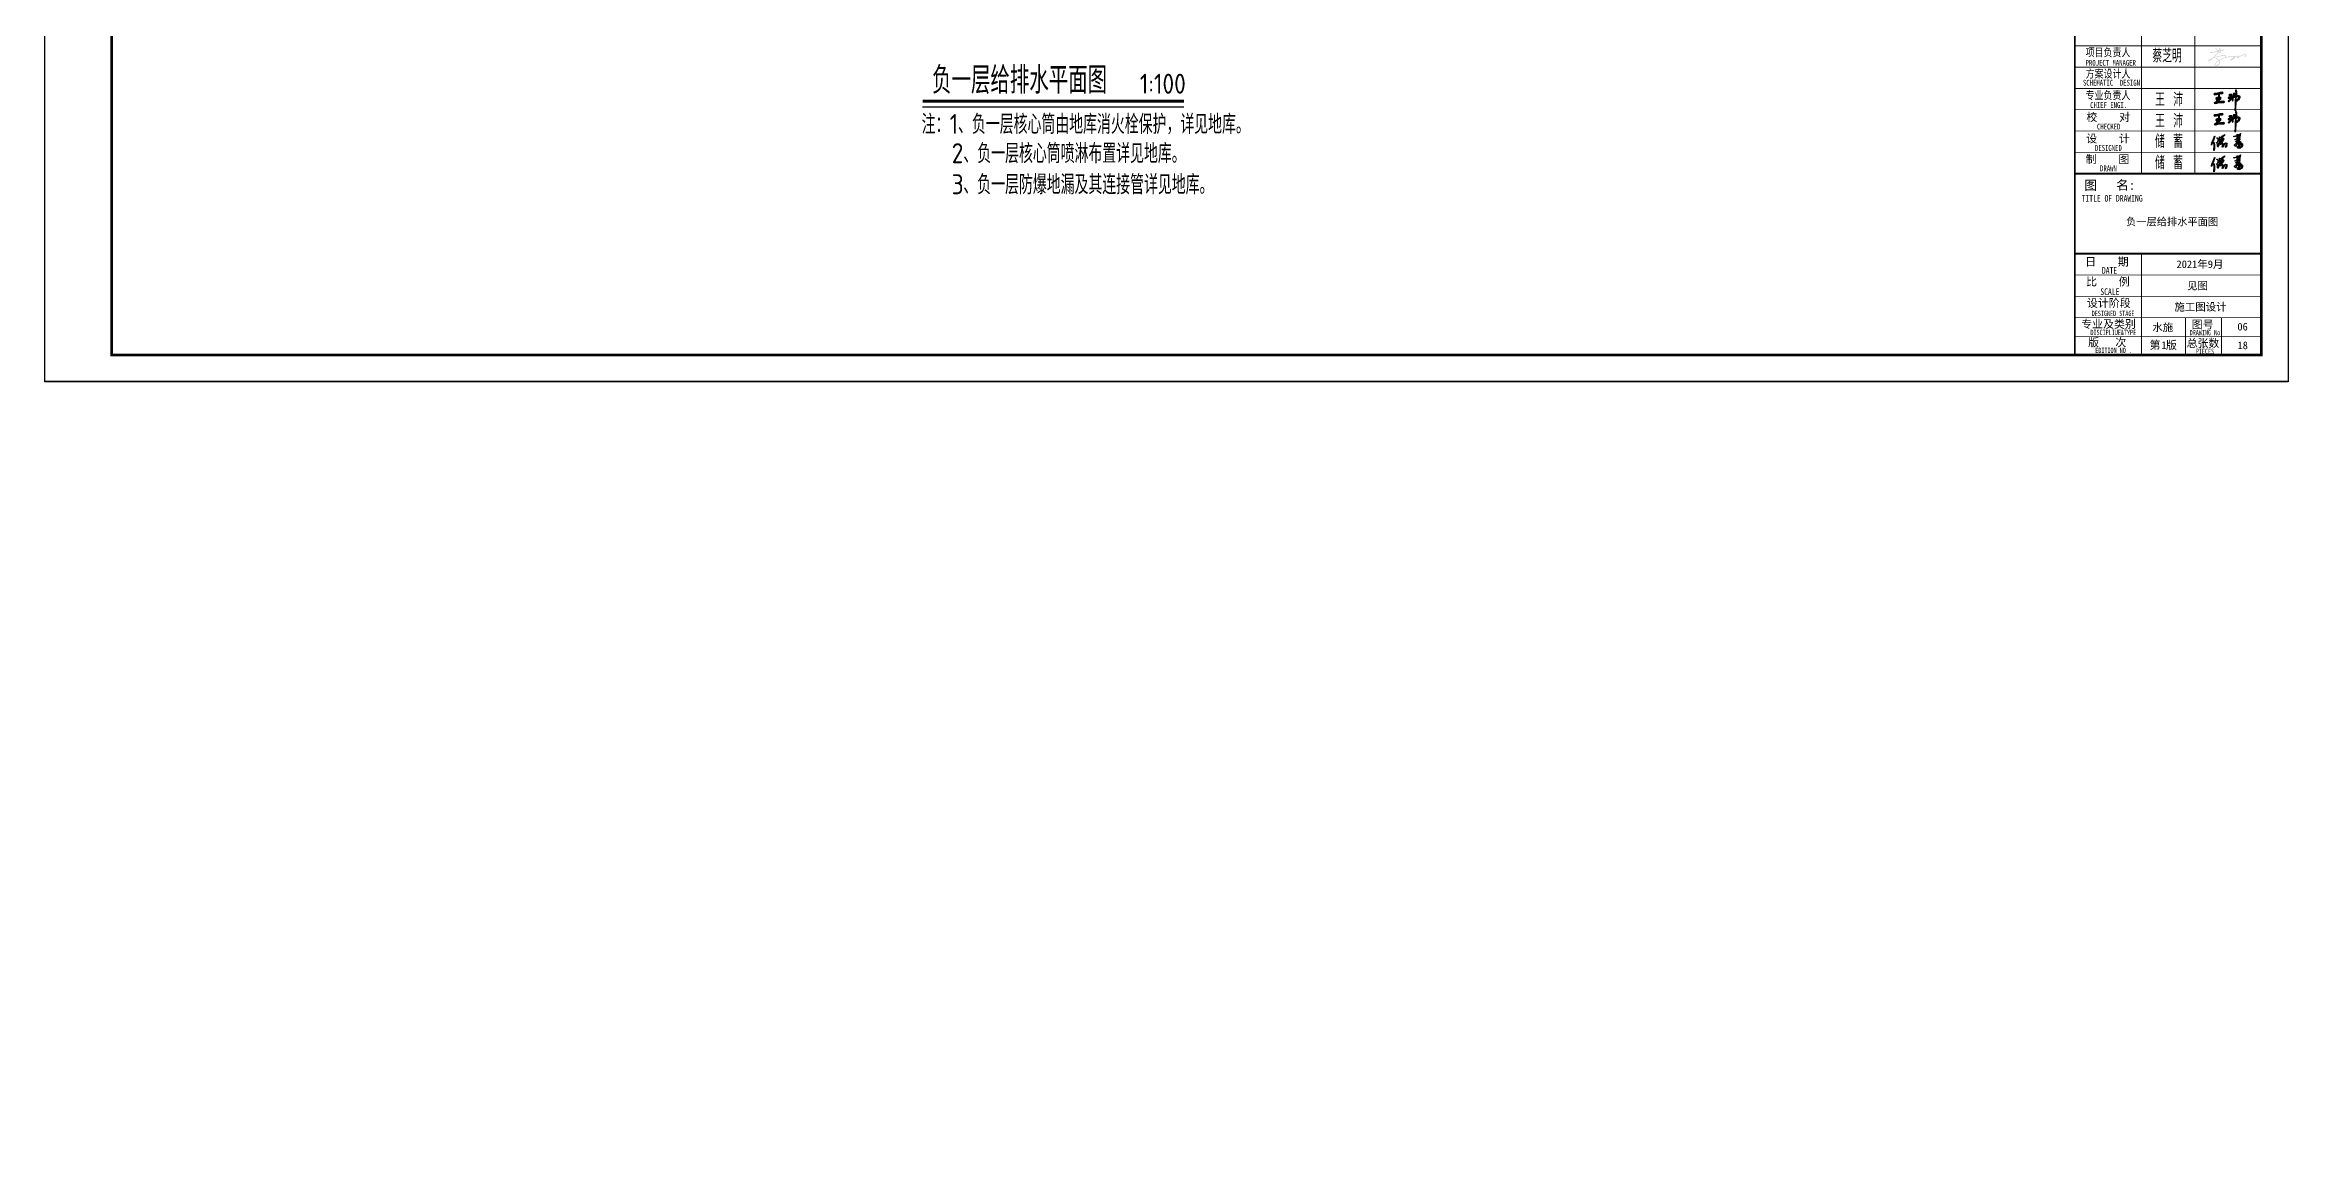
# Model space of a CAD drawing. Extents: x 27938 to 1507990, y 110129 to 923079.
# Drawn here: x 612404 to 696504, y 553147 to 594601 of the extents above; entities that cross this region are included whole.
import ezdxf
from ezdxf.enums import TextEntityAlignment as Align
from ezdxf.xclip import XClip

# ---------------------------------------------------------------- set-up
doc = ezdxf.new("R2010")
doc.units = 0
doc.header["$LTSCALE"] = 1000
doc.header["$MEASUREMENT"] = 0
doc.header["$XCLIPFRAME"] = 0
for name, color, linetype in [('DIM_SYMB', 3, 'Continuous'), ('DOTE', 1, 'Continuous'), ('人防门开启范围', 253, 'Continuous'), ('图框', 140, 'Continuous'), ('图签文字', 147, 'Continuous'), ('签名-水', 7, 'Continuous')]:
    doc.layers.add(name, color=color, linetype=linetype)
doc.layers.add('yichutu', color=7, linetype='Continuous', true_color=0xffffff, plot=False)
doc.layers.add('可改文字', color=6, linetype='Continuous', lineweight=18)
doc.layers.add('图签', color=147, linetype='Continuous', lineweight=18)
doc.styles.add('_TCH_LABEL', font='simhei.ttf')
doc.styles.get("Standard").update_dxf_attribs({"font": 'gbenor.shx', "bigfont": 'gbcbig.shx'})
doc.styles.add('宋体', font='', dxfattribs={"height": 50})
doc.styles.add('建筑图签-1', font='simhei.ttf', dxfattribs={"width": 0.7})
doc.styles.add('建筑图签-2', font='TXT.shx', dxfattribs={"width": 0.5, "bigfont": 'HZTXT.shx'})
doc.styles.get('宋体').set_extended_font_data('SimSun')

# ---------------------------------------------------------------- blocks, each defined once
blk = doc.blocks.new('A$C74D73064')
at = {"layer": '人防门开启范围'}
h = blk.add_hatch(dxfattribs=at)
h.set_pattern_fill('ANGLE', color=256, scale=150, angle=0.005672, style=0)
h.set_pattern_definition([(0.00567, (-582931.93, 28659.2), (-0.05187, 523.875), [381, -142.875]), (90.00567, (-582931.93, 28659.2), (-523.875, -0.05187), [381, -142.875])])
edge = h.paths.add_edge_path()
edge.add_arc((69453.1, 49268.2), 3598.1, 89.969936, 236.458352)
edge.add_arc((69455, 43269.3), 3600, 123.55731, 270)
edge.add_line((69455, 39669.3), (69455, 52866.3))
at = {"layer": 'DOTE', "color": 5}
for p, q in [((69455, 54519.3), (69455, 3986.3)), ((72980, 54519.3), (72980, 3986.3)), ((78430, 54519.3), (78430, 3986.3)), ((83880, 54519.3), (83880, 3986.3)), ((89330, 54519.3), (89330, 3986.3)), ((94780, 54519.3), (94780, 3986.3)), ((100230, 54519.3), (100230, 3986.3)), ((105680, 54519.3), (105680, 3986.3)), ((111130, 54519.3), (111130, 3986.3))]:
    blk.add_line(p, q, dxfattribs=at)
at = {"layer": '人防门开启范围'}
blk.add_lwpolyline([(69455, 52866.3, 0.7432643), (67465.1, 46269.3, 0.7429546), (69455, 39669.3), (69455, 52866.3)], format="xyb", dxfattribs=at)
blk = doc.blocks.new('jhsarg')
at = {"linetype": 'Continuous'}
h = blk.add_hatch(color=256, dxfattribs=at)
h.paths.add_polyline_path([(376, 273), (367, 254), (365, 243), (363, 241), (364, 239), (365, 238), (368, 247), (367, 248), (377, 269), (385, 292), (389, 297), (387, 299), (382, 293)])
h.paths.add_polyline_path([(382, 251), (377, 258), (375, 258), (374, 256), (379, 251), (382, 238), (381, 200), (383, 199), (385, 213), (384, 242)])
h.paths.add_polyline_path([(411, 284), (404, 289), (400, 288), (400, 285), (405, 283), (406, 284), (410, 279), (410, 270), (405, 259), (408, 261), (412, 269), (413, 279)], flags=17)
h.paths.add_polyline_path([(442, 296), (453, 305), (455, 310), (448, 304), (440, 304), (438, 298), (434, 295), (425, 293), (419, 294), (417, 292), (421, 286), (421, 272), (418, 255), (411, 236), (409, 238), (409, 243), (406, 250), (401, 255), (398, 255), (398, 253), (404, 248), (406, 244), (406, 228), (409, 224), (411, 226), (415, 235), (422, 269), (422, 289), (436, 293), (436, 285), (427, 261), (430, 260), (434, 268), (440, 275), (442, 273), (439, 265), (425, 242), (429, 241), (430, 247), (434, 251), (436, 251), (439, 247), (440, 235), (437, 223), (441, 222), (452, 241), (458, 247), (464, 250), (467, 247), (467, 244), (461, 230), (461, 223), (465, 220), (468, 225), (471, 239), (470, 241), (472, 245), (467, 252), (462, 253), (452, 246), (443, 233), (442, 248), (439, 254), (436, 256), (440, 261), (449, 281), (448, 284), (446, 284), (440, 280), (438, 277), (436, 278)])
h.paths.add_polyline_path([(546, 311), (541, 311), (540, 308), (542, 305), (540, 303), (527, 300), (519, 300), (518, 298), (522, 295), (528, 298), (540, 300), (542, 295), (541, 284), (538, 281), (525, 276), (528, 273), (539, 278), (542, 277), (544, 280), (548, 282), (552, 279), (547, 274), (532, 265), (533, 263), (536, 263), (549, 271), (551, 270), (543, 261), (537, 257), (539, 252), (531, 247), (524, 239), (524, 235), (529, 234), (529, 229), (532, 227), (534, 229), (535, 236), (547, 247), (554, 250), (566, 250), (571, 244), (558, 236), (556, 237), (556, 241), (558, 246), (553, 246), (554, 234), (545, 223), (545, 218), (547, 216), (560, 215), (573, 224), (580, 235), (580, 241), (578, 246), (568, 254), (566, 259), (567, 261), (562, 263), (561, 261), (565, 255), (564, 253), (552, 253), (541, 247), (537, 243), (535, 244), (538, 249), (555, 262), (554, 265), (551, 265), (552, 267), (554, 265), (553, 268), (561, 276), (561, 278), (557, 281), (564, 287), (564, 289), (558, 291), (563, 304), (565, 317), (562, 317), (560, 313), (548, 308)])
h.paths.add_polyline_path([(559, 309), (559, 300), (555, 299), (551, 302), (547, 300), (549, 297), (553, 296), (551, 290), (545, 285), (543, 288), (544, 289), (545, 302)], flags=16)
h.paths.add_polyline_path([(553, 290), (554, 289), (552, 289)], flags=16)
h.paths.add_polyline_path([(550, 283), (551, 282), (549, 282)], flags=16)
h.paths.add_polyline_path([(554, 284), (555, 283), (553, 283), (554, 282), (552, 282), (553, 283)], flags=16)
h.paths.add_polyline_path([(572, 248), (576, 243), (577, 236), (568, 223), (560, 217), (556, 219), (556, 225), (557, 226), (558, 233), (572, 244)], flags=16)
h.paths.add_polyline_path([(551, 226), (554, 226), (555, 219), (550, 219), (550, 225)], flags=16)
for points in [[(518, 298), (519, 300), (527, 300), (540, 303), (542, 305), (540, 308), (541, 311), (546, 311), (548, 308), (560, 313), (562, 317), (565, 317), (563, 304), (558, 291), (564, 289), (564, 287), (557, 281), (561, 278), (561, 276), (553, 268), (555, 262), (538, 249), (535, 244), (537, 243), (541, 247), (552, 253), (564, 253), (565, 255), (561, 261), (562, 263), (567, 261), (566, 259), (568, 254), (578, 246), (580, 241), (580, 235), (573, 224), (560, 215), (547, 216), (545, 218), (545, 223), (554, 234), (553, 246), (558, 246), (556, 241), (556, 237), (558, 236), (571, 244), (566, 250), (554, 250), (547, 247), (535, 236), (534, 229), (532, 227), (529, 229), (529, 234), (524, 235), (524, 239), (531, 247), (539, 252), (537, 257), (543, 261), (551, 270), (549, 271), (536, 263), (533, 263), (532, 265), (547, 274), (552, 279), (548, 282), (544, 280), (542, 277), (539, 278), (528, 273), (525, 276), (538, 281), (541, 284), (542, 295), (540, 300), (528, 298), (522, 295), (518, 298)], [(364, 239), (363, 241), (365, 243), (367, 254), (376, 273), (382, 293), (387, 299), (389, 297), (385, 292), (377, 269), (367, 248), (368, 247), (365, 238), (364, 239)], [(374, 256), (375, 258), (377, 258), (382, 251), (384, 242), (385, 213), (383, 199), (381, 200), (382, 238), (379, 251), (374, 256)], [(398, 253), (398, 255), (401, 255), (406, 250), (409, 243), (409, 238), (411, 236), (418, 255), (421, 272), (421, 286), (417, 292), (419, 294), (425, 293), (434, 295), (438, 298), (440, 304), (448, 304), (455, 310), (453, 305), (442, 296), (436, 278), (438, 277), (440, 280), (446, 284), (448, 284), (449, 281), (440, 261), (436, 256), (439, 254), (442, 248), (443, 233), (452, 246), (462, 253), (467, 252), (472, 245), (470, 241), (471, 239), (468, 225), (465, 220), (461, 223), (461, 230), (467, 244), (467, 247), (464, 250), (458, 247), (452, 241), (441, 222), (437, 223), (440, 235), (439, 247), (436, 251), (434, 251), (430, 247), (429, 241), (425, 242), (439, 265), (442, 273), (440, 275), (434, 268), (430, 260), (427, 261), (436, 285), (436, 293), (422, 289), (422, 269), (415, 235), (411, 226), (409, 224), (406, 228), (406, 244), (404, 248), (398, 253)], [(400, 285), (400, 288), (404, 289), (411, 284), (413, 279), (412, 269), (408, 261), (405, 259), (410, 270), (410, 279), (406, 284), (405, 283), (400, 285)], [(544, 289), (543, 288), (545, 285), (551, 290), (553, 296), (549, 297), (547, 300), (551, 302), (555, 299), (559, 300), (559, 309), (545, 302), (544, 289)], [(550, 283), (549, 282), (551, 282), (550, 283)], [(551, 226), (550, 225), (550, 219), (555, 219), (554, 226), (551, 226)], [(552, 267), (551, 265), (554, 265), (552, 267)], [(553, 290), (552, 289), (554, 289), (553, 290)], [(553, 283), (552, 282), (554, 282), (553, 283)], [(554, 284), (553, 283), (555, 283), (554, 284)], [(557, 226), (556, 225), (556, 219), (560, 217), (568, 223), (577, 236), (576, 243), (572, 248), (572, 244), (558, 233), (557, 226)]]:
    blk.add_lwpolyline(points, dxfattribs=at)
blk = doc.blocks.new('王沛')
h = blk.add_hatch(color=7)
h.paths.add_polyline_path([(205, 110), (204, 111), (202, 111), (187, 96), (190, 92), (198, 100)])
h.paths.add_polyline_path([(141, 110), (141, 111), (143, 110), (140, 108)], flags=16)
h.paths.add_polyline_path([(130, 110), (135, 110), (134, 102), (129, 107)], flags=16)
h.paths.add_polyline_path([(232, 120), (238, 120), (243, 118), (243, 115), (233, 103), (230, 103), (229, 113), (230, 119)], flags=16)
h.paths.add_polyline_path([(206, 120), (205, 121), (201, 121), (187, 114), (186, 111), (191, 109), (201, 115), (205, 115), (207, 117)])
h.paths.add_polyline_path([(206, 130), (205, 131), (193, 131), (191, 128), (196, 125), (203, 124), (207, 127)])
h.paths.add_polyline_path([(159, 141), (158, 142), (144, 141), (126, 136), (118, 136), (113, 132), (115, 129), (137, 133), (136, 116), (130, 115), (123, 110), (123, 108), (130, 99), (114, 86), (120, 83), (140, 88), (165, 88), (168, 91), (168, 93), (165, 96), (128, 92), (135, 97), (138, 97), (148, 107), (150, 111), (148, 114), (141, 116), (141, 129), (144, 135), (158, 136), (161, 139)])
h.paths.add_polyline_path([(229, 153), (228, 154), (225, 153), (227, 137), (225, 135), (215, 135), (212, 132), (214, 130), (226, 130), (225, 123), (222, 123), (213, 118), (218, 127), (217, 128), (213, 126), (209, 121), (207, 110), (208, 99), (210, 98), (212, 100), (212, 113), (220, 117), (226, 118), (224, 105), (223, 62), (222, 55), (219, 54), (222, 49), (225, 49), (227, 51), (228, 98), (233, 98), (245, 108), (249, 115), (249, 119), (242, 124), (230, 125), (231, 130), (234, 132), (234, 134), (231, 136), (232, 144)])
at = {"color": 7, "linetype": 'Continuous', "elevation": 7849739}
for points in [[(159, 141), (158, 142), (144, 141), (126, 136), (118, 136), (113, 132), (115, 129), (137, 133), (136, 116), (130, 115), (123, 110), (123, 108), (130, 99), (114, 86), (120, 83), (140, 88), (165, 88), (168, 91), (168, 93), (165, 96), (128, 92), (135, 97), (138, 97), (148, 107), (150, 111), (148, 114), (141, 116), (141, 129), (144, 135), (158, 136), (161, 139), (159, 141)], [(206, 120), (205, 121), (201, 121), (187, 114), (186, 111), (191, 109), (201, 115), (205, 115), (207, 117), (206, 120)], [(206, 130), (205, 131), (193, 131), (191, 128), (196, 125), (203, 124), (207, 127), (206, 130)], [(229, 153), (228, 154), (225, 153), (227, 137), (225, 135), (215, 135), (212, 132), (214, 130), (226, 130), (225, 123), (222, 123), (213, 118), (218, 127), (217, 128), (213, 126), (209, 121), (207, 110), (208, 99), (210, 98), (212, 100), (212, 113), (220, 117), (226, 118), (224, 105), (223, 62), (222, 55), (219, 54), (222, 49), (225, 49), (227, 51), (228, 98), (233, 98), (245, 108), (249, 115), (249, 119), (242, 124), (230, 125), (231, 130), (234, 132), (234, 134), (231, 136), (232, 144), (229, 153)], [(232, 120), (238, 120), (243, 118), (243, 115), (233, 103), (230, 103), (229, 113), (230, 119), (232, 120)], [(130, 110), (135, 110), (134, 102), (129, 107), (130, 110)], [(141, 110), (141, 111), (143, 110), (140, 108), (141, 110)], [(205, 110), (204, 111), (202, 111), (187, 96), (190, 92), (198, 100), (205, 110)]]:
    blk.add_lwpolyline(points, dxfattribs=at)
blk = doc.blocks.new('TK')
at = {"layer": '签名-水', "linetype": 'Continuous'}
h = blk.add_hatch(color=0, dxfattribs=at)
h.dxf.hatch_style = 1
h.paths.add_polyline_path([(546890, 501732), (546890, 501738), (546896, 501744), (546894, 501748), (546902, 501754), (546918, 501778), (546928, 501742)], flags=16)
h.paths.add_polyline_path([(546872, 501694), (546872, 501700), (546882, 501710), (546892, 501710), (546918, 501718), (546932, 501718), (546934, 501680), (546930, 501666), (546926, 501662), (546914, 501660), (546886, 501678)], flags=16)
h.paths.add_polyline_path([(546740, 501192), (546746, 501222), (546754, 501230), (546754, 501238), (546762, 501242), (546766, 501258), (546772, 501260), (546784, 501274), (546792, 501278), (546810, 501302), (546820, 501304), (546836, 501320), (546848, 501326), (546856, 501336), (546872, 501340), (546878, 501346), (546882, 501346), (546884, 501338), (546890, 501332), (546892, 501314), (546896, 501306), (546894, 501276), (546864, 501232), (546860, 501232), (546836, 501208), (546832, 501208), (546804, 501188), (546796, 501188), (546788, 501182), (546750, 501182)], flags=16)
h.paths.add_polyline_path([(546720, 501202), (546718, 501200), (546724, 501180), (546738, 501166), (546758, 501160), (546790, 501158), (546794, 501162), (546824, 501170), (546838, 501178), (546844, 501186), (546854, 501190), (546864, 501202), (546868, 501200), (546870, 501206), (546892, 501226), (546892, 501230), (546900, 501238), (546914, 501262), (546920, 501292), (546926, 501302), (546918, 501312), (546914, 501334), (546910, 501338), (546908, 501348), (546902, 501354), (546902, 501360), (546908, 501360), (546920, 501370), (546936, 501376), (546942, 501384), (546950, 501384), (546958, 501390), (546980, 501396), (546984, 501402), (546990, 501402), (547008, 501412), (547016, 501412), (547018, 501416), (547028, 501418), (547040, 501426), (547048, 501426), (547056, 501432), (547092, 501442), (547096, 501446), (547116, 501450), (547126, 501456), (547134, 501456), (547160, 501466), (547170, 501466), (547190, 501476), (547200, 501474), (547212, 501480), (547236, 501484), (547240, 501488), (547246, 501486), (547252, 501490), (547280, 501492), (547288, 501496), (547424, 501508), (547446, 501506), (547456, 501502), (547460, 501496), (547456, 501488), (547448, 501486), (547440, 501478), (547428, 501474), (547366, 501432), (547358, 501422), (547346, 501416), (547338, 501406), (547334, 501406), (547330, 501398), (547322, 501398), (547318, 501394), (547322, 501390), (547306, 501376), (547308, 501364), (547320, 501354), (547328, 501360), (547336, 501360), (547346, 501368), (547354, 501370), (547382, 501392), (547392, 501396), (547396, 501402), (547404, 501402), (547418, 501414), (547426, 501416), (547474, 501460), (547484, 501478), (547492, 501486), (547498, 501484), (547504, 501490), (547522, 501494), (547524, 501498), (547532, 501498), (547540, 501504), (547568, 501512), (547600, 501512), (547596, 501500), (547588, 501490), (547572, 501482), (547560, 501464), (547564, 501448), (547572, 501444), (547582, 501444), (547588, 501452), (547594, 501452), (547636, 501482), (547650, 501486), (547668, 501504), (547684, 501508), (547690, 501516), (547694, 501514), (547746, 501538), (547754, 501538), (547780, 501550), (547820, 501560), (547824, 501564), (547846, 501564), (547866, 501570), (547880, 501566), (547880, 501556), (547870, 501544), (547870, 501538), (547862, 501530), (547858, 501520), (547846, 501512), (547832, 501490), (547836, 501478), (547844, 501470), (547852, 501472), (547874, 501498), (547880, 501512), (547894, 501528), (547894, 501532), (547902, 501540), (547912, 501558), (547912, 501574), (547900, 501588), (547882, 501592), (547834, 501590), (547818, 501582), (547808, 501584), (547770, 501568), (547748, 501564), (547740, 501556), (547712, 501548), (547686, 501532), (547676, 501530), (547662, 501518), (547656, 501518), (547650, 501512), (547626, 501502), (547632, 501514), (547624, 501534), (547612, 501534), (547606, 501538), (547586, 501538), (547540, 501528), (547526, 501520), (547486, 501506), (547480, 501518), (547464, 501526), (547456, 501524), (547452, 501530), (547428, 501532), (547396, 501530), (547390, 501526), (547370, 501528), (547356, 501526), (547350, 501522), (547314, 501522), (547302, 501518), (547298, 501520), (547290, 501514), (547270, 501516), (547250, 501512), (547244, 501508), (547194, 501500), (547190, 501494), (547164, 501490), (547132, 501478), (547092, 501468), (547086, 501462), (547082, 501464), (547058, 501452), (547046, 501450), (547008, 501432), (547002, 501432), (546988, 501422), (546982, 501422), (546974, 501416), (546966, 501416), (546944, 501402), (546934, 501400), (546924, 501390), (546918, 501390), (546914, 501384), (546908, 501384), (546888, 501372), (546874, 501394), (546850, 501418), (546826, 501436), (546816, 501440), (546804, 501452), (546772, 501452), (546768, 501448), (546782, 501432), (546804, 501420), (546810, 501420), (546854, 501384), (546868, 501366), (546868, 501360), (546852, 501352), (546838, 501340), (546830, 501338), (546822, 501328), (546812, 501324), (546802, 501312), (546792, 501308), (546744, 501258), (546728, 501228), (546728, 501220), (546722, 501214)])
h.paths.add_polyline_path([(546478, 501354), (546476, 501352), (546476, 501342), (546486, 501334), (546508, 501336), (546536, 501350), (546540, 501356), (546554, 501358), (546564, 501368), (546572, 501370), (546580, 501380), (546592, 501384), (546596, 501392), (546602, 501392), (546642, 501426), (546646, 501426), (546652, 501434), (546664, 501436), (546682, 501448), (546694, 501450), (546714, 501460), (546726, 501460), (546732, 501466), (546746, 501468), (546752, 501474), (546772, 501476), (546786, 501484), (546790, 501482), (546794, 501486), (546818, 501490), (546864, 501506), (546876, 501506), (546958, 501524), (546964, 501522), (546994, 501528), (547034, 501526), (547040, 501530), (547092, 501530), (547124, 501524), (547120, 501516), (547110, 501508), (547108, 501498), (547114, 501490), (547124, 501490), (547142, 501508), (547150, 501530), (547144, 501542), (547124, 501550), (547102, 501552), (547090, 501548), (547082, 501552), (547034, 501552), (547014, 501548), (547004, 501550), (546994, 501546), (546984, 501548), (546976, 501544), (546968, 501546), (546934, 501542), (546922, 501536), (546914, 501538), (546898, 501532), (546872, 501530), (546868, 501526), (546866, 501528), (546810, 501510), (546792, 501508), (546784, 501502), (546766, 501500), (546764, 501496), (546698, 501474), (546714, 501494), (546772, 501552), (546804, 501598), (546816, 501610), (546818, 501620), (546826, 501624), (546858, 501674), (546874, 501658), (546900, 501642), (546910, 501632), (546928, 501630), (546940, 501640), (546948, 501652), (546946, 501656), (546950, 501664), (546954, 501696), (546954, 501716), (546950, 501720), (546952, 501724), (546964, 501728), (546970, 501726), (546976, 501730), (546996, 501730), (547002, 501734), (547012, 501732), (547022, 501738), (547062, 501742), (547076, 501752), (547076, 501766), (547068, 501774), (547054, 501774), (547020, 501762), (547006, 501764), (546986, 501754), (546946, 501746), (546934, 501782), (546930, 501816), (546918, 501822), (546904, 501820), (546900, 501816), (546892, 501790), (546884, 501778), (546882, 501768), (546862, 501726), (546856, 501728), (546852, 501724), (546842, 501728), (546776, 501814), (546764, 501824), (546756, 501824), (546750, 501820), (546752, 501802), (546786, 501766), (546820, 501716), (546808, 501714), (546804, 501710), (546776, 501706), (546772, 501702), (546762, 501702), (546718, 501690), (546712, 501692), (546710, 501688), (546668, 501684), (546652, 501678), (546634, 501678), (546622, 501672), (546610, 501672), (546604, 501676), (546600, 501672), (546562, 501672), (546558, 501668), (546558, 501650), (546566, 501640), (546600, 501642), (546608, 501638), (546614, 501646), (546638, 501654), (546644, 501652), (546666, 501660), (546686, 501660), (546692, 501664), (546700, 501664), (546704, 501668), (546710, 501666), (546742, 501676), (546750, 501674), (546766, 501678), (546770, 501684), (546788, 501684), (546798, 501690), (546806, 501688), (546812, 501694), (546838, 501696), (546842, 501694), (546842, 501688), (546832, 501676), (546830, 501668), (546822, 501662), (546816, 501646), (546798, 501624), (546786, 501602), (546778, 501596), (546750, 501558), (546674, 501480), (546644, 501454), (546592, 501430), (546578, 501420), (546564, 501416), (546556, 501408), (546534, 501398), (546518, 501384), (546510, 501384), (546492, 501364)])
at = {"layer": '图框'}
blk.add_lwpolyline([(465375, 548714), (549475, 548714), (549475, 489314), (465375, 489314)], close=True, dxfattribs=at)
blk.add_lwpolyline([(465375, 548714), (549475, 548714), (549475, 489314), (465375, 489314)], close=True, dxfattribs=at)
at = {"layer": '图框', "const_width": 100}
blk.add_lwpolyline([(548475, 490314), (548475, 547714), (467875, 547714), (467875, 490314)], close=True, dxfattribs=at)
at = {"layer": '图框'}
for points, const_width in [([(541480, 490314), (541480, 547714)], 70), ([(543979, 497114), (543980, 503514)], 35), ([(545980, 497114), (545980, 503514)], 35), ([(541480, 501914), (548480, 501914)], 35), ([(541480, 501114), (548480, 501114)], 35), ([(541480, 500314), (548480, 500314)], 35), ([(541480, 499514), (548480, 499514)], 35), ([(541480, 498714), (548480, 498714)], 35), ([(541480, 497914), (548480, 497914)], 35), ([(541480, 497114), (548480, 497114)], 70), ([(541480, 494114), (548480, 494114)], 70), ([(543980, 491714), (543980, 494114)], 35), ([(541480, 493314), (548480, 493314)], 35), ([(541480, 492514), (548480, 492514)], 35), ([(541480, 491714), (548480, 491714)], 35), ([(541480, 491714), (547980, 491714)], 35), ([(543980, 490314), (543980, 491714)], 35), ([(545630, 490314), (545630, 491714)], 35), ([(545630, 490314), (545630, 491714)], 35), ([(545630, 490314), (545630, 491714)], 35), ([(546980, 490314), (546980, 491714)], 35), ([(541480, 491014), (545630, 491014)], 35), ([(545630, 491014), (548480, 491014)], 35)]:
    blk.add_lwpolyline(points, dxfattribs=dict(at, const_width=const_width))
at = {"xscale": 7.2, "yscale": 7.2, "zscale": 7.2}
for p in [(545882, 499145, -56518121), (545882, 498345, -56518121)]:
    blk.add_blockref('王沛', p, dxfattribs=at)
at = {"layer": '签名-水', "color": 0, "linetype": 'Continuous', "xscale": 5.4, "yscale": 5.4, "zscale": 5.4}
for p in [(544637, 496904), (544637, 496104)]:
    blk.add_blockref('jhsarg', p, dxfattribs=at)
at = {"layer": '图框', "style": '建筑图签-1', "width": 0.7}
for s, height, p in [('PROJECT MANAGER', 220, (541884, 501162, -1799)), ('SCHEMATIC  DESIGN', 220, (541783, 500415, -1799)), ('TITLE OF DRAWING', 250, (541734, 496066)), ('DATE', 250, (542496, 493363)), ('SCALE', 250, (542435, 492564)), ('DISCIPLIUE&TYPE', 200, (542063, 491061)), ('DESIGNED STAGE', 200, (542113, 491774)), ('DRAWING No.', 200, (545785, 491054)), ('EDITION NO .', 200, (542246, 490388)), ('PIECES', 200, (546014, 490354))]:
    blk.add_text(s, height=height, dxfattribs=at).set_placement(p)
for s, p in [('CHIEF ENGI.', (542744, 499688)), ('CHECKED  ', (542873, 498882)), ('DESIGNED ', (542800, 498079)), (' DRAWN   ', (542865, 497314))]:
    blk.add_text(s, height=220, dxfattribs=at).set_placement(p, align=Align.MIDDLE)
at = {"layer": '图签', "color": 2, "style": '宋体'}
for s, height, p in [('2021年9月', 286.7, (545290, 493575)), ('见图', 286.7, (545686, 492768)), ('施工图设计', 286.7, (545212, 491975)), ('水施', 286.7, (544384, 491206)), ('1', 287, (544723, 490539)), ('18', 286.7, (547577, 490533))]:
    blk.add_text(s, height=height, dxfattribs=at).set_placement(p)
at = {"layer": '图签文字', "color": 7, "style": '建筑图签-1', "width": 0.8}
for s, p in [('项目负责人', (541882, 501514)), ('方案设计人', (541882, 500712)), ('专业负责人', (541881, 499905))]:
    blk.add_text(s, height=300, dxfattribs=at).set_placement(p)
at = {"layer": '图签文字', "color": 7, "style": '建筑图签-1'}
for s, height, p in [('校    对', 300, (541913, 499082)), ('设    计', 300, (541908, 498280)), ('制    图', 300, (541885, 497505)), ('图   名:', 350, (541835, 496509)), ('日    期', 300, (541864, 493662)), ('比    例', 300, (541902, 492915)), ('设计阶段', 300, (541932, 492113)), ('专业及类别', 300, (541718, 491327)), ('图号', 300, (545861, 491308)), ('版   次 ', 300, (541976, 490637)), ('第 版', 300, (544281, 490537)), ('总张数', 300, (545668, 490608))]:
    blk.add_text(s, height=height, dxfattribs=at).set_placement(p)
at = {"layer": '签名-水', "color": 0, "style": '建筑图签-2', "width": 0.7}
for s, p in [('蔡芝明', (544386, 501285)), ('王 沛', (544488, 499646)), ('王 沛', (544488, 498846)), ('储 蓄', (544484, 498079)), ('储 蓄', (544484, 497279))]:
    blk.add_text(s, height=500, dxfattribs=at).set_placement(p)
blk = doc.blocks.new('yct-841-594-84100-59399.9999999999-100-1000.0')
at = {"layer": 'yichutu', "color": 7, "true_color": 0xffffff}
blk.add_lwpolyline([(0, 0), (0, 59400), (84100, 59400), (84100, 0)], close=True, dxfattribs=at)
at = {"layer": 'yichutu', "color": 7, "true_color": 0xffffff, "style": '_TCH_LABEL'}
blk.add_text('A1 1:100', height=3000, dxfattribs=at).set_placement((0, 61400))

msp = doc.modelspace()

# ---------------------------------------------------------------- linework, layer by layer
at = {"layer": 'DIM_SYMB', "const_width": 105}
msp.add_lwpolyline([(645307.3, 592490.1), (655105.1, 592490.1)], dxfattribs=at)
at = {"layer": 'DIM_SYMB'}
msp.add_lwpolyline([(645307.3, 592280.1), (655105.1, 592280.1)], dxfattribs=at)

# ---------------------------------------------------------------- block references
msp.add_blockref('TK', (147028.8, 92654.3))
at = {"color": 8}
ref = msp.add_blockref('A$C74D73064', (561390.9, 549160.3), dxfattribs=at)
XClip(ref).set_block_clipping_path([(63315.4263309771, 50772.2529092039), (117315.4131985184, 70272.2529080271)])
at = {"layer": 'yichutu'}
msp.add_blockref('yct-841-594-84100-59399.9999999999-100-1000.0', (612403.9, 581968), dxfattribs=at)

# ---------------------------------------------------------------- texts
at = {"layer": 'DIM_SYMB', "color": 7}
for s, height, p in [('负一层给排水平面图', 1012.77, (645664.5, 592767.1)), ('1:100', 750, (653454.6, 592767.1)), ('注：', 723.4, (645273.4, 591259.6)), ('1', 750, (646326.5, 591259.6)), ('、负一层核心筒由地库消火栓保护，详见地库。', 723.404, (646639, 591259.6)), ('2', 750, (646401.7, 590162.6)), ('、负一层核心筒喷淋布置详见地库。', 723.404, (646839.2, 590162.6)), ('3', 750, (646401.7, 588996.6)), ('、负一层防爆地漏及其连接管详见地库。', 723.404, (646839.2, 588996.6))]:
    msp.add_text(s, height=height, dxfattribs=at).set_placement(p)
at = {"layer": '可改文字', "color": 3, "style": '宋体'}
msp.add_text('负一层给排水平面图', height=281.28, dxfattribs=at).set_placement((692153, 587976.2), align=Align.MIDDLE)
at = {"layer": '图签', "color": 3, "style": '宋体'}
msp.add_text('06', height=286.68, dxfattribs=at).set_placement((694600.4, 583887))

doc.saveas('drawing.dxf')
